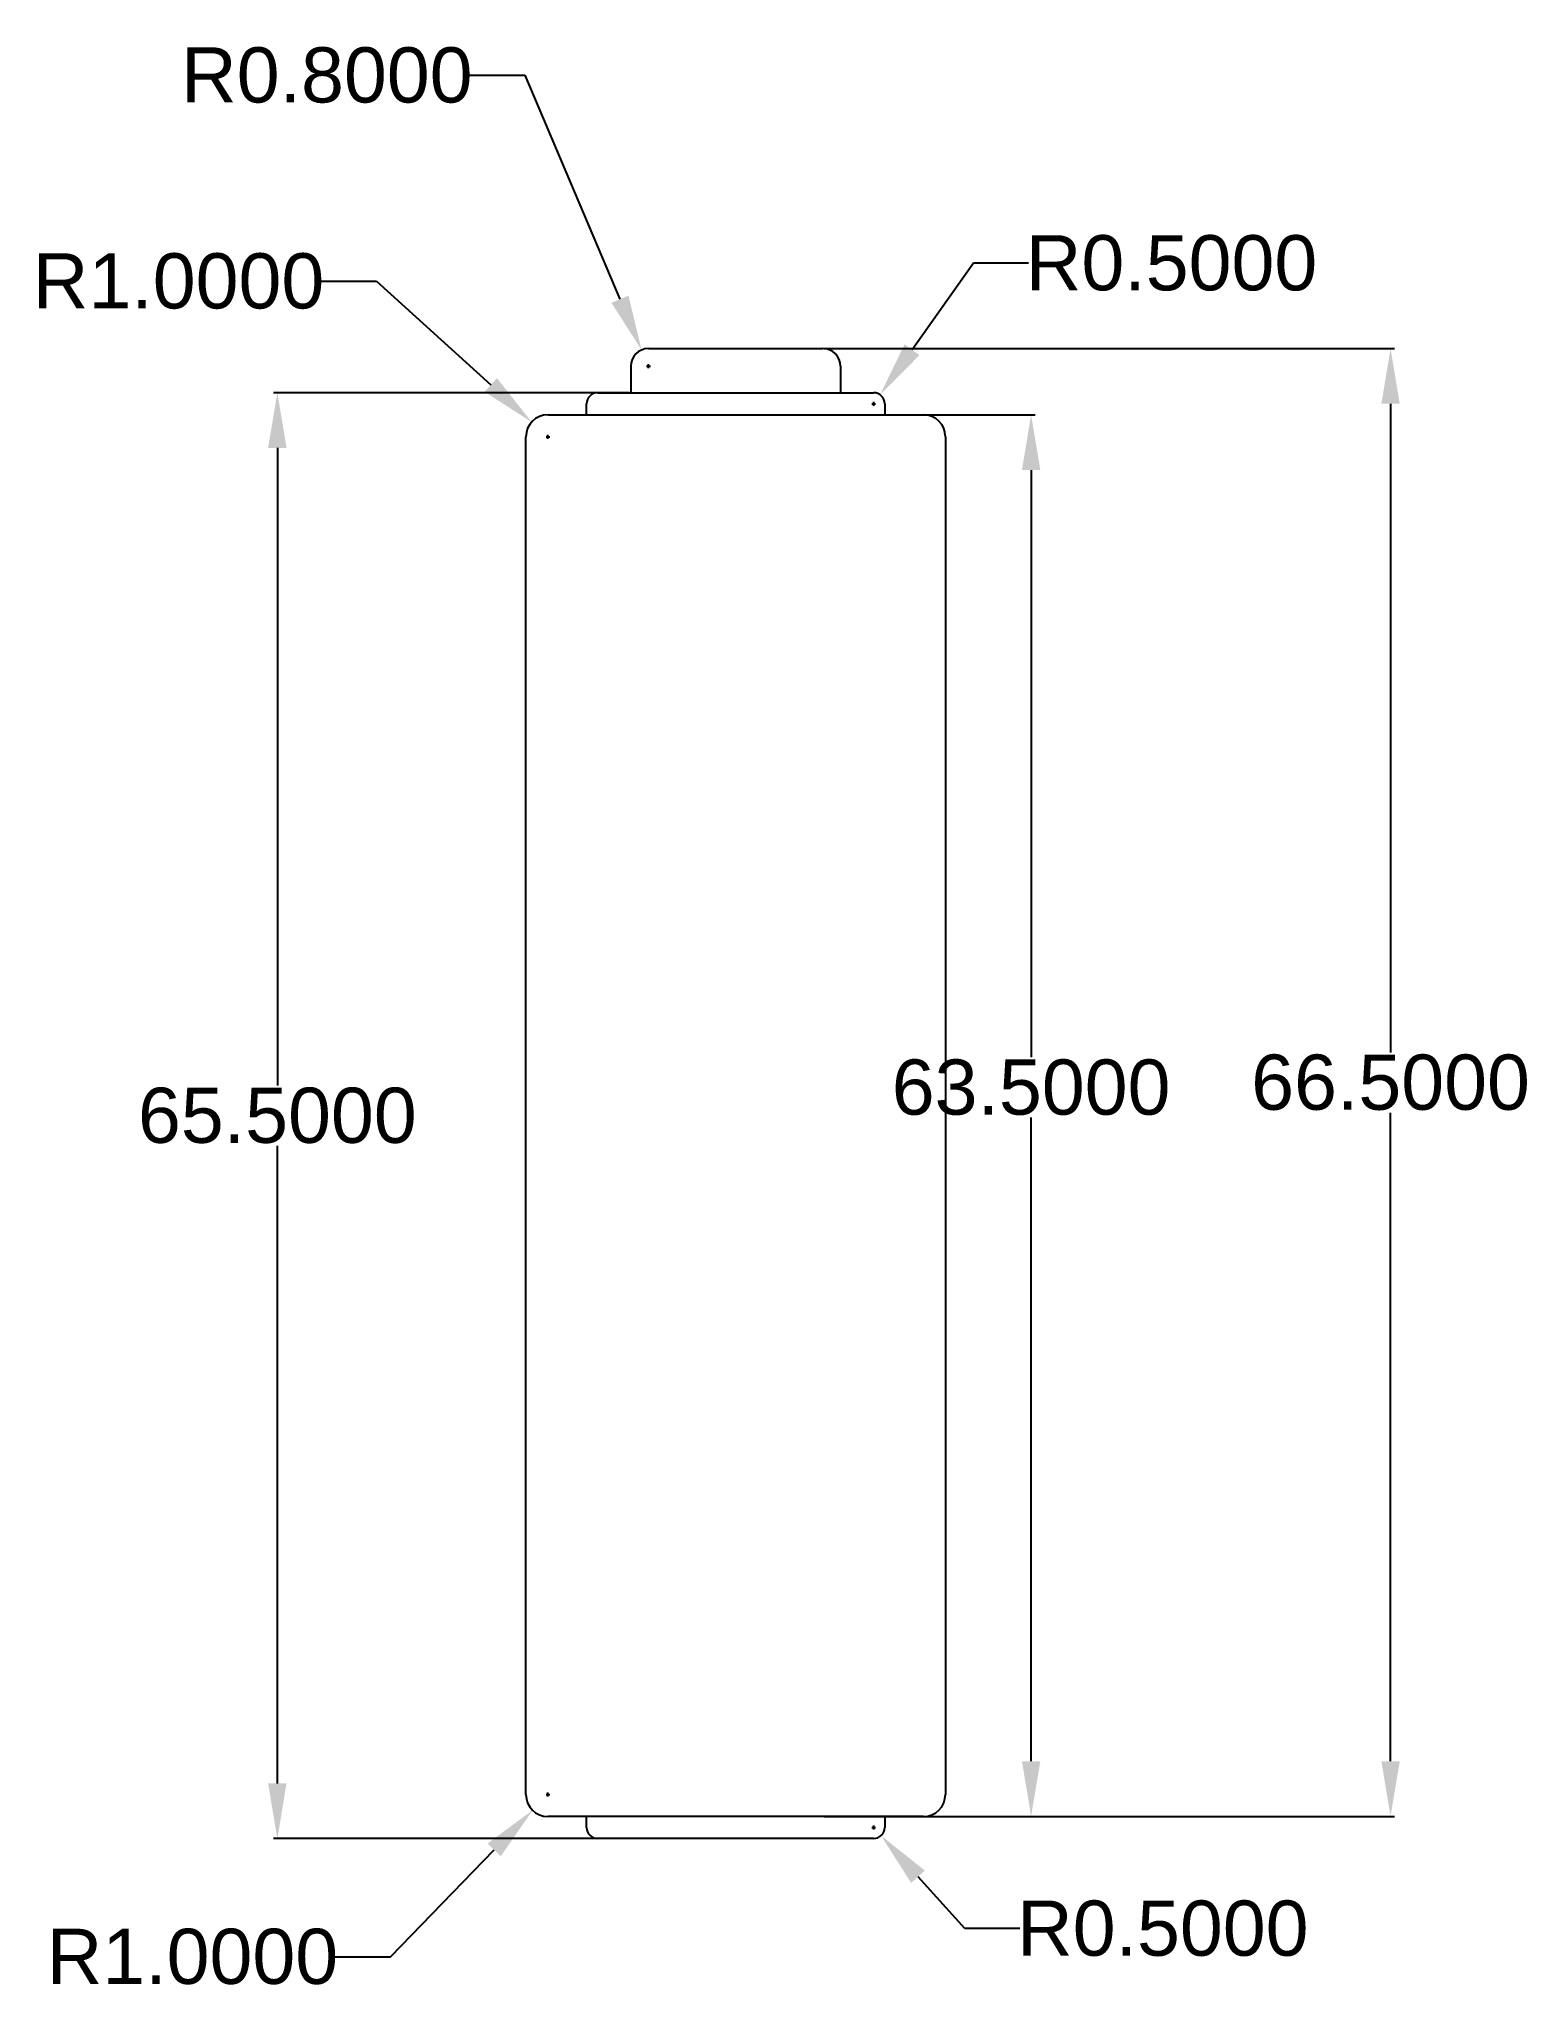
# Model space of a CAD drawing. Header units: millimetres. Extents: x 78.1 to 145.5, y 19.2 to 107.7.
import ezdxf

# ---------------------------------------------------------------- set-up
doc = ezdxf.new("R2010")
doc.units = ezdxf.units.MM
doc.header["$MEASUREMENT"] = 0
for name, color, linetype in [('baterie', 32, 'Continuous'), ('conect', 153, 'Continuous'), ('dimensiuni', 240, 'Continuous')]:
    doc.layers.add(name, color=color, linetype=linetype)
doc.styles.get("Standard").update_dxf_attribs({"font": 'arial.ttf'})
doc.dimstyles.get("Standard").update_dxf_attribs({"dimtxt": 2.5, "dimasz": 2.5, "dimexe": 0.18, "dimexo": 0.0625, "dimgap": 0.09, "dimtad": 0, "dimtih": 1, "dimtoh": 1, "dimdec": 4, "dimzin": 0, "dimdsep": 46, "dimtxsty": 'Standard', "dimcen": 0.09, "dimadec": 0, "dimazin": 0, "dimtfac": 1, "dimtdec": 4, "dimtofl": 0, "dimtmove": 0, "dimatfit": 3, "dimfxl": 1, "dimtolj": 1, "dimtzin": 0, "dimarcsym": 0})

# ---------------------------------------------------------------- blocks, each defined once
blk = doc.blocks.new('*D1')
at = {"layer": 'Defpoints', "color": 0, "transparency": 16777216}
for p in [(116.441, 90.699), (116.441, 27.199), (123.071, 27.199)]:
    blk.add_point(p, dxfattribs=at)
at = {"layer": 'dimensiuni', "color": 0, "lineweight": -2, "transparency": 16777216}
for p, q in [((116.504, 90.699), (123.251, 90.699)), ((123.071, 88.199), (123.071, 61.594)), ((123.071, 29.699), (123.071, 58.859)), ((116.504, 27.199), (123.251, 27.199))]:
    blk.add_line(p, q, dxfattribs=at)
at = {"layer": 'dimensiuni', "color": 0, "transparency": 16777216}
for points in [[(122.655, 88.199), (123.488, 88.199), (123.071, 90.699)], [(122.655, 29.699), (123.488, 29.699), (123.071, 27.199)]]:
    blk.add_solid(points, dxfattribs=at)
at = {"layer": 'dimensiuni', "color": 0, "transparency": 16777216, "insert": (123.071, 60.226), "char_height": 2.5, "attachment_point": 5}
blk.add_mtext('\\A1;63.5000', dxfattribs=at)
blk = doc.blocks.new('*D2')
at = {"layer": 'Defpoints', "color": 0, "transparency": 16777216}
for p in [(104.941, 91.699), (88.933, 26.199), (104.941, 26.199)]:
    blk.add_point(p, dxfattribs=at)
at = {"layer": 'dimensiuni', "color": 0, "lineweight": -2, "transparency": 16777216}
for p, q in [((104.879, 91.699), (88.753, 91.699)), ((88.933, 89.199), (88.933, 60.315)), ((88.933, 28.699), (88.933, 57.583)), ((104.879, 26.199), (88.753, 26.199))]:
    blk.add_line(p, q, dxfattribs=at)
at = {"layer": 'dimensiuni', "color": 0, "transparency": 16777216}
for points in [[(88.516, 89.199), (89.349, 89.199), (88.933, 91.699)], [(88.516, 28.699), (89.349, 28.699), (88.933, 26.199)]]:
    blk.add_solid(points, dxfattribs=at)
at = {"layer": 'dimensiuni', "color": 0, "transparency": 16777216, "insert": (88.933, 58.949), "char_height": 2.5, "attachment_point": 5}
blk.add_mtext('\\A1;65.5000', dxfattribs=at)
blk = doc.blocks.new('*D3')
at = {"layer": 'Defpoints', "color": 0, "transparency": 16777216}
for p in [(113.641, 93.699), (113.641, 27.199), (139.35, 27.199)]:
    blk.add_point(p, dxfattribs=at)
at = {"layer": 'dimensiuni', "color": 0, "lineweight": -2, "transparency": 16777216}
for p, q in [((113.704, 93.699), (139.53, 93.699)), ((139.35, 91.199), (139.35, 61.815)), ((139.35, 29.699), (139.35, 59.083)), ((113.704, 27.199), (139.53, 27.199))]:
    blk.add_line(p, q, dxfattribs=at)
at = {"layer": 'dimensiuni', "color": 0, "transparency": 16777216}
for points in [[(138.934, 91.199), (139.767, 91.199), (139.35, 93.699)], [(138.934, 29.699), (139.767, 29.699), (139.35, 27.199)]]:
    blk.add_solid(points, dxfattribs=at)
at = {"layer": 'dimensiuni', "color": 0, "transparency": 16777216, "insert": (139.35, 60.449), "char_height": 2.5, "attachment_point": 5}
blk.add_mtext('\\A1;66.5000', dxfattribs=at)
blk = doc.blocks.new('*D5')
at = {"layer": 'Defpoints', "color": 0, "transparency": 16777216}
for p in [(115.941, 26.699), (116.276, 26.327)]:
    blk.add_point(p, dxfattribs=at)
at = {"layer": 'dimensiuni', "color": 0, "lineweight": -2, "transparency": 16777216}
for p, q in [((115.851, 26.699), (116.031, 26.699)), ((115.941, 26.609), (115.941, 26.789)), ((120.064, 22.122), (117.949, 24.47)), ((122.564, 22.122), (120.064, 22.122))]:
    blk.add_line(p, q, dxfattribs=at)
at = {"layer": 'dimensiuni', "color": 0, "transparency": 16777216}
blk.add_solid([(118.259, 24.749), (117.639, 24.191), (116.276, 26.327)], dxfattribs=at)
at = {"layer": 'dimensiuni', "color": 0, "transparency": 16777216, "insert": (129.035, 22.122), "char_height": 2.5, "attachment_point": 5}
blk.add_mtext('\\A1;R0.5000', dxfattribs=at)
blk = doc.blocks.new('*D6')
at = {"layer": 'Defpoints', "color": 0, "transparency": 16777216}
for p in [(100.495, 27.481), (101.191, 28.199)]:
    blk.add_point(p, dxfattribs=at)
at = {"layer": 'dimensiuni', "color": 0, "lineweight": -2, "transparency": 16777216}
for p, q in [((101.101, 28.199), (101.281, 28.199)), ((101.191, 28.109), (101.191, 28.289)), ((94.058, 20.845), (98.754, 25.687)), ((91.558, 20.845), (94.058, 20.845))]:
    blk.add_line(p, q, dxfattribs=at)
at = {"layer": 'dimensiuni', "color": 0, "transparency": 16777216}
blk.add_solid([(98.455, 25.977), (99.053, 25.397), (100.495, 27.481)], dxfattribs=at)
at = {"layer": 'dimensiuni', "color": 0, "transparency": 16777216, "insert": (85.087, 20.845), "char_height": 2.5, "attachment_point": 5}
blk.add_mtext('\\A1;R1.0000', dxfattribs=at)
blk = doc.blocks.new('*D7')
at = {"layer": 'Defpoints', "color": 0, "transparency": 16777216}
for p in [(105.429, 93.635), (105.741, 92.899)]:
    blk.add_point(p, dxfattribs=at)
at = {"layer": 'dimensiuni', "color": 0, "lineweight": -2, "transparency": 16777216}
for p, q in [((97.646, 106.082), (100.146, 106.082)), ((100.146, 106.082), (104.452, 95.937)), ((105.741, 92.809), (105.741, 92.989)), ((105.651, 92.899), (105.831, 92.899))]:
    blk.add_line(p, q, dxfattribs=at)
at = {"layer": 'dimensiuni', "color": 0, "transparency": 16777216}
blk.add_solid([(104.836, 96.099), (104.068, 95.774), (105.429, 93.635)], dxfattribs=at)
at = {"layer": 'dimensiuni', "color": 0, "transparency": 16777216, "insert": (91.174, 106.082), "char_height": 2.5, "attachment_point": 5}
blk.add_mtext('\\A1;R0.8000', dxfattribs=at)
blk = doc.blocks.new('*D8')
at = {"layer": 'Defpoints', "color": 0, "transparency": 16777216}
for p in [(100.451, 90.371), (101.191, 89.699)]:
    blk.add_point(p, dxfattribs=at)
at = {"layer": 'dimensiuni', "color": 0, "lineweight": -2, "transparency": 16777216}
for p, q in [((90.929, 96.751), (93.429, 96.751)), ((93.429, 96.751), (98.601, 92.053)), ((101.101, 89.699), (101.281, 89.699)), ((101.191, 89.609), (101.191, 89.789))]:
    blk.add_line(p, q, dxfattribs=at)
at = {"layer": 'dimensiuni', "color": 0, "transparency": 16777216}
blk.add_solid([(98.881, 92.361), (98.321, 91.744), (100.451, 90.371)], dxfattribs=at)
at = {"layer": 'dimensiuni', "color": 0, "transparency": 16777216, "insert": (84.458, 96.751), "char_height": 2.5, "attachment_point": 5}
blk.add_mtext('\\A1;R1.0000', dxfattribs=at)
blk = doc.blocks.new('*D9')
at = {"layer": 'Defpoints', "color": 0, "transparency": 16777216}
for p in [(115.941, 91.199), (116.231, 91.607)]:
    blk.add_point(p, dxfattribs=at)
at = {"layer": 'dimensiuni', "color": 0, "lineweight": -2, "transparency": 16777216}
for p, q in [((120.459, 97.57), (117.677, 93.646)), ((122.959, 97.57), (120.459, 97.57)), ((115.851, 91.199), (116.031, 91.199)), ((115.941, 91.109), (115.941, 91.289))]:
    blk.add_line(p, q, dxfattribs=at)
at = {"layer": 'dimensiuni', "color": 0, "transparency": 16777216}
blk.add_solid([(117.337, 93.887), (118.017, 93.405), (116.231, 91.607)], dxfattribs=at)
at = {"layer": 'dimensiuni', "color": 0, "transparency": 16777216, "insert": (129.43, 97.57), "char_height": 2.5, "attachment_point": 5}
blk.add_mtext('\\A1;R0.5000', dxfattribs=at)

msp = doc.modelspace()

# ---------------------------------------------------------------- linework, layer by layer
at = {"layer": 'baterie'}
for p, q in [((101.19137, 90.69897), (118.19137, 90.69897)), ((100.19137, 28.19897), (100.19137, 89.69897)), ((119.19137, 89.69897), (119.19137, 28.19897)), ((118.19137, 27.19897), (101.19137, 27.19897))]:
    msp.add_line(p, q, dxfattribs=at)
for centre, start, end in [((101.19137, 89.69897), 90, 180), ((118.19137, 89.69897), 0, 90), ((101.19137, 28.19897), 180, 270), ((118.19137, 28.19897), 270, 0)]:
    msp.add_arc(centre, 1, start, end, dxfattribs=at)
at = {"layer": 'conect'}
for p, q in [((105.74137, 93.69897), (113.64137, 93.69897)), ((104.94137, 92.89897), (104.94137, 91.69897)), ((114.44137, 92.89897), (114.44137, 91.69897)), ((102.94137, 90.69897), (102.94137, 91.19897)), ((103.44137, 91.69897), (115.94137, 91.69897)), ((116.44137, 91.19897), (116.44137, 90.69897)), ((102.94137, 26.69897), (102.94137, 27.19897)), ((116.44137, 27.19897), (116.44137, 26.69897)), ((115.94137, 26.19897), (103.44137, 26.19897))]:
    msp.add_line(p, q, dxfattribs=at)
for centre, radius, start, end in [((105.74137, 92.89897), 0.8, 90, 180), ((113.64137, 92.89897), 0.8, 0, 90), ((103.44137, 91.19897), 0.5, 90, 180), ((115.94137, 91.19897), 0.5, 360, 90), ((103.44137, 26.69897), 0.5, 180, 270), ((115.94137, 26.69897), 0.5, 270, 0)]:
    msp.add_arc(centre, radius, start, end, dxfattribs=at)

# ---------------------------------------------------------------- dimensions: what is measured, and where the dimension line sits
at = {"layer": 'dimensiuni'}
for center, mpoint, picture, middle in [((105.74137, 92.89897), (105.42881, 93.63538), '*D7', (91.1744, 106.08228)), ((115.94137, 91.19897), (116.23059, 91.60683), '*D9', (129.43034, 97.56997)), ((101.19137, 89.69897), (100.45124, 90.37143), '*D8', (84.4579, 96.75148)), ((101.19137, 28.19897), (100.4951, 27.4812), '*D6', (85.08661, 20.84531)), ((115.94137, 26.69897), (116.27599, 26.32744), '*D5', (129.03519, 22.12174))]:
    dim = msp.add_radius_dim(center=center, mpoint=mpoint, dimstyle='Standard', dxfattribs=at)
    dim.commit()
    dim.dimension.update_dxf_attribs({"geometry": picture, "text_midpoint": middle, "dimtype": 164})
for base, p1, p2, picture, middle in [((139.35043, 27.19897), (113.64137, 93.69897), (113.64137, 27.19897), '*D3', (139.35043, 60.44897)), ((88.93262, 26.19897), (104.94137, 91.69897), (104.94137, 26.19897), '*D2', (88.93262, 58.94897))]:
    dim = msp.add_linear_dim(base=base, p1=p1, p2=p2, angle=90, dimstyle='Standard', dxfattribs=at)
    dim.commit()
    dim.dimension.update_dxf_attribs({"geometry": picture, "text_midpoint": middle})
dim = msp.add_linear_dim(base=(123.07121, 27.19897), p1=(116.44137, 90.69897), p2=(116.44137, 27.19897), angle=90, dimstyle='Standard', dxfattribs=at)
dim.commit()
dim.dimension.update_dxf_attribs({"geometry": '*D1', "text_midpoint": (123.07121, 60.22625), "dimtype": 160})

doc.saveas('drawing.dxf')
